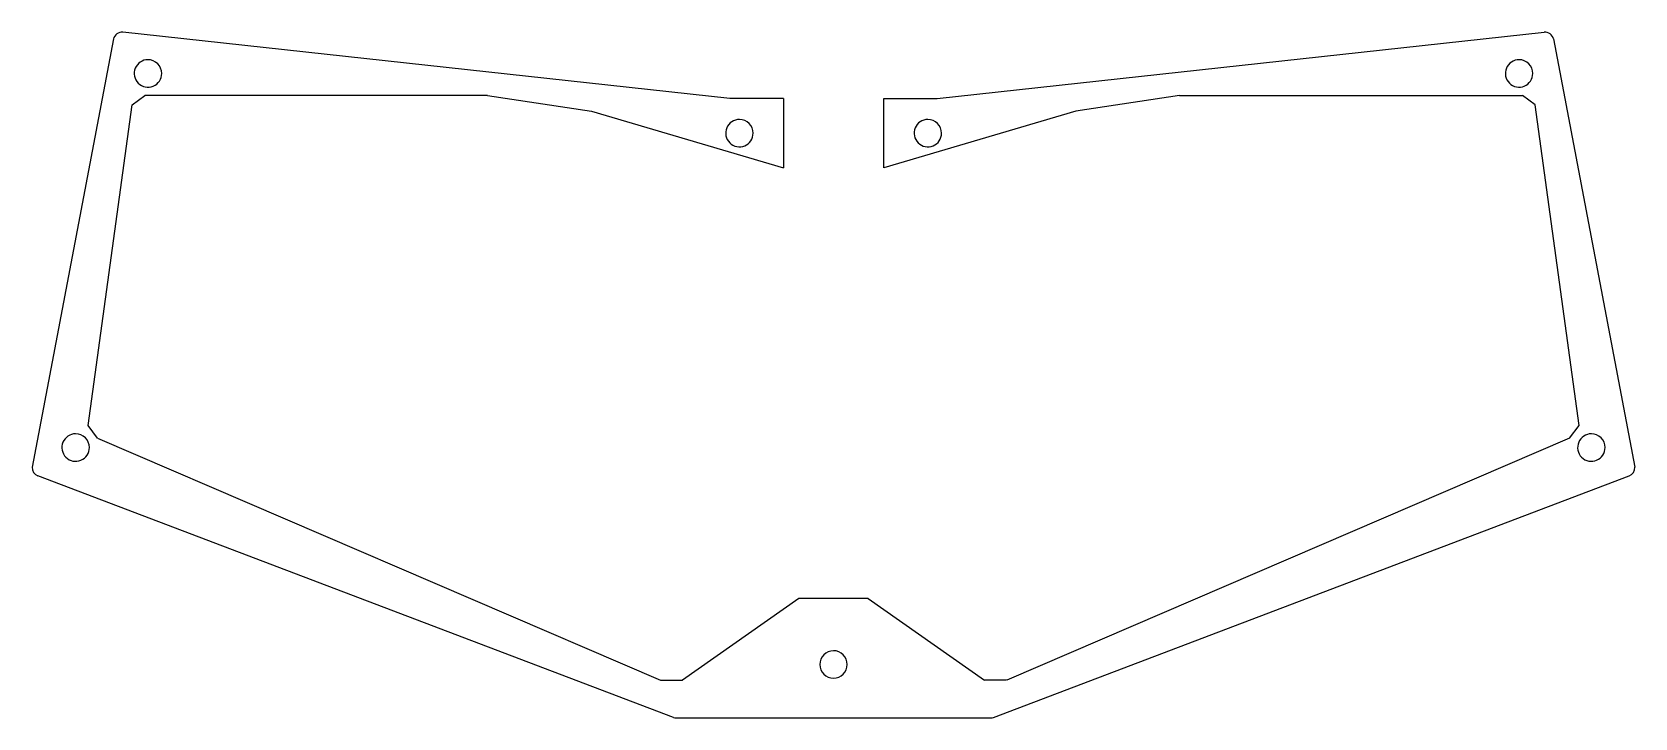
# Model space of a CAD drawing. Extents: x -316 to -13, y -128 to 2.
import ezdxf

# ---------------------------------------------------------------- set-up
doc = ezdxf.new("R2010")
doc.units = 0
doc.layers.get('0').update_dxf_attribs({"linetype": 'CONTINUOUS'})

msp = doc.modelspace()

# ---------------------------------------------------------------- linework, layer by layer
at = {"color": 7}
for points in [[(-300.88078, 0.519095), (-316.27064, -80.580565)], [(-184.19826, -10.791525), (-299.09262, 1.806875)], [(-144.907, -10.791525), (-30.01264, 1.806875)], [(-28.22702, 0.519095), (-12.83716, -80.580565)], [(-305.64328, -72.704025), (-297.307, -11.982785)], [(-297.307, -11.982785), (-294.92702, -10.197165)], [(-230.03764, -10.197165), (-294.92702, -10.197165)], [(-230.03764, -10.197165), (-210.39328, -13.174045)], [(-174.03064, -10.791525), (-184.19826, -10.791525)], [(-174.03064, -10.791525), (-174.03064, -23.890305)], [(-155.0289, -23.890305), (-155.0289, -10.791525)], [(-155.0289, -10.791525), (-144.907, -10.791525)], [(-99.0219, -10.197165), (-118.66626, -13.174045)], [(-99.0219, -10.197165), (-34.13252, -10.197165)], [(-31.75, -11.982785), (-34.13252, -10.197165)], [(-23.41626, -72.704025), (-31.75, -11.982785)], [(-210.39328, -13.174045), (-174.03064, -23.890305)], [(-118.66626, -13.174045), (-155.0289, -23.890305)], [(-303.85512, -75.086545), (-305.64328, -72.704025)], [(-25.20188, -75.086545), (-23.41626, -72.704025)], [(-303.85512, -75.086545), (-197.2945, -120.925925)], [(-25.20188, -75.086545), (-131.7625, -120.925925)], [(-194.85864, -127.976965), (-315.16828, -82.229025)], [(-134.24662, -127.976965), (-13.93952, -82.229025)], [(-171.10202, -105.447165), (-193.1289, -120.925925)], [(-158.00578, -105.447165), (-171.10202, -105.447165)], [(-158.00578, -105.447165), (-135.9789, -120.925925)], [(-197.2945, -120.925925), (-193.1289, -120.925925)], [(-131.81076, -120.925925), (-135.9789, -120.925925)], [(-194.31762, -128.065865), (-134.78764, -128.065865)]]:
    msp.add_lwpolyline(points, dxfattribs=at)
for points in [[(-294.330043, -3.430935)], [(-34.7726, -3.430935)], [(-182.363615, -14.741885)], [(-146.692361, -14.741885)], [(-308.022244, -74.273186)], [(-21.082, -74.273186)], [(-164.551865, -115.349815)]]:
    msp.add_lwpolyline(points, close=True, dxfattribs=at)
for points in [[(-299.092569, 1.804733), (-299.902869, 1.804727), (-300.622256, 1.286218), (-300.878494, 0.5175)], [(-28.22448, 0.5175), (-28.480683, 1.286111), (-29.199912, 1.804596), (-30.0101, 1.804734)], [(-296.732125, -5.035955), (-297.134555, -6.007507), (-296.91211, -7.125811), (-296.168517, -7.869404)], [(-294.330043, -3.430935), (-295.381643, -3.430935), (-296.329695, -4.064404), (-296.732125, -5.035955)], [(-292.491569, -4.192456), (-292.979163, -3.704863), (-293.640482, -3.430935), (-294.330043, -3.430935)], [(-293.335068, -8.433012), (-292.363517, -8.030582), (-291.730048, -7.08253), (-291.730048, -6.03093)], [(-291.730048, -6.03093), (-291.730048, -5.341369), (-292.003975, -4.68005), (-292.491569, -4.192456)], [(-37.174682, -5.035955), (-37.577112, -6.007507), (-37.354667, -7.125811), (-36.611074, -7.869404)], [(-34.7726, -3.430935), (-35.8242, -3.430935), (-36.772252, -4.064404), (-37.174682, -5.035955)], [(-32.934126, -4.192456), (-33.42172, -3.704863), (-34.083039, -3.430935), (-34.7726, -3.430935)], [(-33.777625, -8.433012), (-32.806074, -8.030582), (-32.172605, -7.08253), (-32.172605, -6.03093)], [(-32.172605, -6.03093), (-32.172605, -5.341369), (-32.446532, -4.68005), (-32.934126, -4.192456)], [(-296.168517, -7.869404), (-295.424924, -8.612998), (-294.30662, -8.835442), (-293.335068, -8.433012)], [(-36.611074, -7.869404), (-35.867481, -8.612998), (-34.749177, -8.835442), (-33.777625, -8.433012)], [(-182.363615, -14.741885), (-183.415215, -14.741885), (-184.363268, -15.375354), (-184.765697, -16.346905)], [(-180.525142, -15.503406), (-181.012735, -15.015813), (-181.674054, -14.741885), (-182.363615, -14.741885)], [(-146.692361, -14.741885), (-147.743961, -14.741885), (-148.692013, -15.375354), (-149.094443, -16.346905)], [(-144.853887, -15.503406), (-145.341481, -15.015813), (-146.002799, -14.741885), (-146.692361, -14.741885)], [(-184.765697, -16.346905), (-185.168127, -17.318457), (-184.945683, -18.436761), (-184.202089, -19.180354)], [(-181.368641, -19.743962), (-180.397089, -19.341532), (-179.763621, -18.39348), (-179.763621, -17.34188)], [(-179.763621, -17.34188), (-179.763621, -16.652319), (-180.037548, -15.991), (-180.525142, -15.503406)], [(-149.094443, -16.346905), (-149.496873, -17.318457), (-149.274428, -18.436761), (-148.530835, -19.180354)], [(-145.697386, -19.743962), (-144.725835, -19.341532), (-144.092366, -18.39348), (-144.092366, -17.34188)], [(-144.092366, -17.34188), (-144.092366, -16.652319), (-144.366293, -15.991), (-144.853887, -15.503406)], [(-184.202089, -19.180354), (-183.458496, -19.923947), (-182.340192, -20.146392), (-181.368641, -19.743962)], [(-148.530835, -19.180354), (-147.787242, -19.923947), (-146.668937, -20.146392), (-145.697386, -19.743962)], [(-308.022244, -74.273186), (-309.073844, -74.273186), (-310.021896, -74.906655), (-310.424326, -75.878206)], [(-305.422249, -76.873181), (-305.422249, -75.437244), (-306.586307, -74.273186), (-308.022244, -74.273186)], [(-21.082, -74.273186), (-22.1336, -74.273186), (-23.081652, -74.906655), (-23.484082, -75.878206)], [(-19.243526, -75.034707), (-19.73112, -74.547114), (-20.392439, -74.273186), (-21.082, -74.273186)], [(-18.482005, -76.873181), (-18.482005, -76.18362), (-18.755932, -75.522301), (-19.243526, -75.034707)], [(-310.424326, -75.878206), (-310.826756, -76.849758), (-310.604312, -77.968062), (-309.860718, -78.711655)], [(-309.860718, -78.711655), (-309.117125, -79.455249), (-307.998821, -79.677693), (-307.027269, -79.275263)], [(-307.027269, -79.275263), (-306.055718, -78.872833), (-305.422249, -77.924781), (-305.422249, -76.873181)], [(-23.484082, -75.878206), (-23.886512, -76.849758), (-23.664067, -77.968062), (-22.920474, -78.711655)], [(-22.920474, -78.711655), (-22.176881, -79.455249), (-21.058577, -79.677693), (-20.087025, -79.275263)], [(-20.087025, -79.275263), (-19.115474, -78.872833), (-18.482005, -77.924781), (-18.482005, -76.873181)], [(-316.268499, -80.581073), (-316.268496, -81.303415), (-315.833366, -81.954629), (-315.166009, -82.231057)], [(-13.93698, -82.231057), (-13.269674, -81.954589), (-12.834601, -81.303384), (-12.83462, -80.581073)], [(-164.551865, -115.349815), (-165.987803, -115.349815), (-167.15186, -116.513872), (-167.15186, -117.94981)], [(-167.15186, -117.94981), (-167.15186, -119.385747), (-165.987803, -120.549805), (-164.551865, -120.549805)], [(-162.713392, -116.111336), (-163.200985, -115.623742), (-163.862304, -115.349815), (-164.551865, -115.349815)], [(-164.551865, -120.549805), (-163.115928, -120.549805), (-161.951871, -119.385747), (-161.951871, -117.94981)], [(-161.951871, -117.94981), (-161.951871, -117.260248), (-162.225798, -116.598929), (-162.713392, -116.111336)], [(-194.857624, -127.979505), (-194.686786, -128.050272), (-194.501813, -128.080275), (-194.317366, -128.067135)], [(-134.786116, -128.067135), (-134.601753, -128.080235), (-134.416872, -128.050233), (-134.246112, -127.979505)]]:
    msp.add_open_spline(points, degree=3, dxfattribs=at)

doc.saveas('drawing.dxf')
